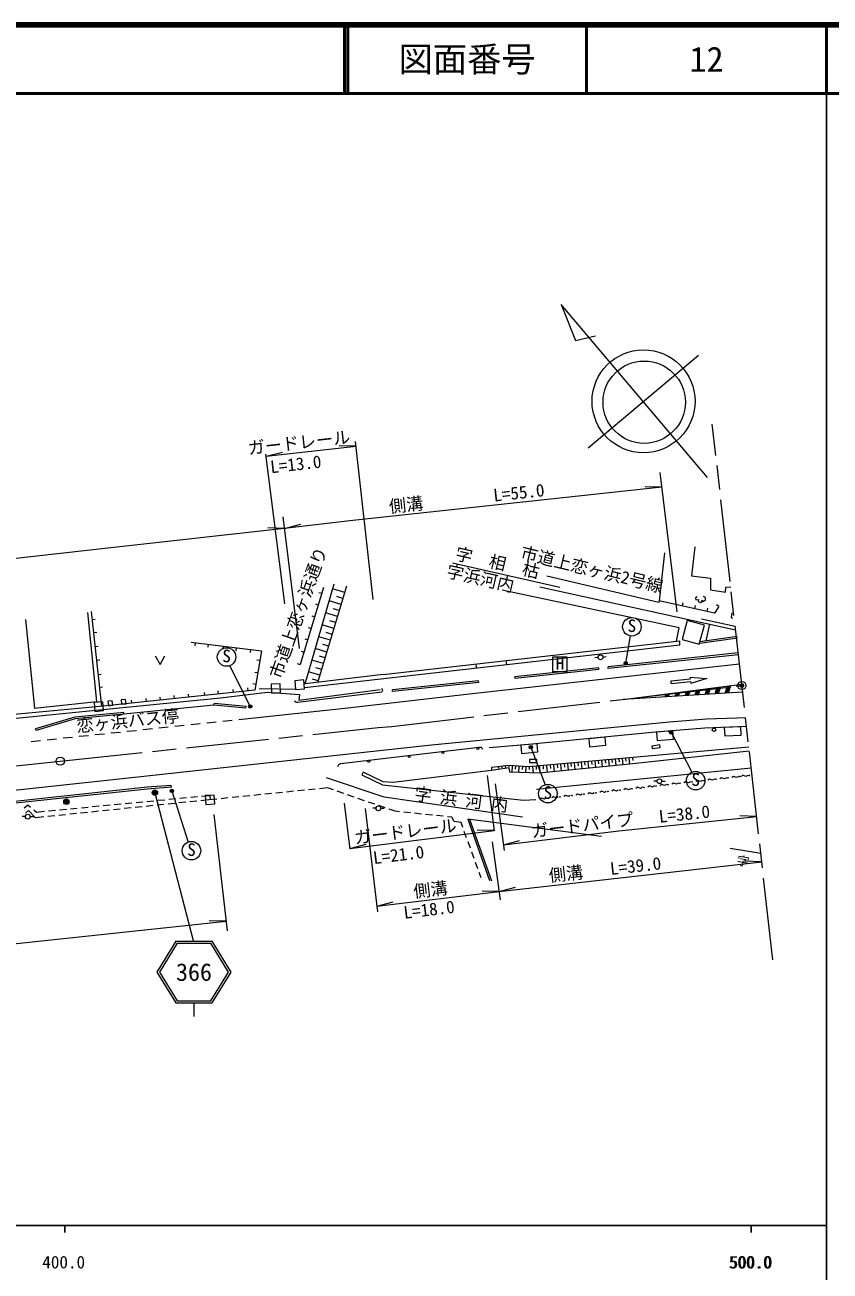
# Model space of a CAD drawing. Units: millimetres at full size, sheet at 1:1000; details may follow other scales. Extents: x 40000 to 680000, y 20000 to 380000.
# Drawn here: x 462198 to 579500, y 198357 to 380000 of the extents above; entities that cross this region are included whole.
import ezdxf
from ezdxf.enums import TextEntityAlignment as Align

# ---------------------------------------------------------------- set-up
doc = ezdxf.new("R2010")
doc.units = ezdxf.units.MM
doc.header["$LTSCALE"] = 1000
doc.header["$PDMODE"] = 32
doc.header["$PDSIZE"] = 500
doc.linetypes.add('CHAIN', pattern=[18.5, 12, -1.5, 3.5, -1.5])
for name, color, linetype, lineweight in [('M-BGD', 7, 'Continuous', 13), ('M-BGD-EXST', 7, 'Continuous', 13), ('M-BMK', 2, 'CHAIN', 13), ('M-BMK-ROW', 30, 'Continuous', 13), ('M-BMK-SRVR', 3, 'Continuous', 13), ('M-STR-HTXT', 7, 'Continuous', 13), ('M-STR-STRC', 7, 'Continuous', 13), ('M-TTL', 2, 'Continuous', 140), ('M-TTL-BAND', 7, 'Continuous', 25), ('M-TTL-LINE', 7, 'Continuous', 50)]:
    doc.layers.add(name, color=color, linetype=linetype, lineweight=lineweight)
for name, color, linetype in [('M-BMK-HTXT', 7, 'Continuous'), ('M-OTRS', 6, 'Continuous'), ('M-TTL-TXT', 7, 'Continuous')]:
    doc.layers.add(name, color=color, linetype=linetype)
doc.styles.add('ＭＳ ゴシック', font='')
doc.styles.get('ＭＳ ゴシック').set_extended_font_data('MS Gothic')

msp = doc.modelspace()

# ---------------------------------------------------------------- hatches: boundary and pattern name
at = {"layer": 'M-BGD-EXST'}
for points in [[(549515, 286832, 0.41421), (549854, 286732, 0.41421), (549954, 287071, 1)], [(494794, 280543, 0.41421), (495133, 280443, 0.41421), (495233, 280783, 1)], [(556111, 276769, 0.41421), (556450, 276669, 0.41421), (556550, 277008, 1)], [(535690, 274600, 0.41421), (536030, 274500, 0.41421), (536130, 274840, 1)], [(483383, 268233, 0.41421), (483722, 268133, 0.41421), (483822, 268472, 1)]]:
    msp.add_hatch(color=256, dxfattribs=at).paths.add_polyline_path(points)
at = {"layer": 'M-STR-STRC'}
for points in [[(563570, 283510), (563074, 283446), (562761, 282513), (563245, 282543)], [(565058, 283700), (564562, 283637), (564215, 282602), (564700, 282632)], [(556130, 282557), (555634, 282494), (555490, 282067), (555975, 282096)], [(557618, 282748), (557122, 282684), (556944, 282156), (557429, 282186)], [(559106, 282938), (558610, 282875), (558398, 282245), (558883, 282275)], [(560594, 283129), (560098, 283065), (559853, 282334), (560337, 282364)], [(562082, 283319), (561586, 283256), (561307, 282424), (561791, 282453)], [(468580, 266984, 1), (467905, 266555, 0.41421), (468457, 266432, 0.41421)], [(481472, 268299, 1), (480798, 267870, 1)]]:
    msp.add_hatch(color=256, dxfattribs=at).paths.add_polyline_path(points)

# ---------------------------------------------------------------- linework, layer by layer
at = {"layer": 'M-BGD'}
for p, q in [((505718, 298021), (502307, 286783)), ((503004, 283948), (507239, 298530)), ((504872, 284174), (509084, 298240)), ((537197, 298086), (565734, 291814)), ((505022, 297280), (505453, 297149)), ((508797, 297282), (507030, 297811)), ((508532, 296398), (507649, 296663)), ((471866, 294514), (473375, 280673)), ((504520, 295625), (504951, 295494)), ((507743, 293762), (506005, 294282)), ((508268, 295515), (506515, 296039)), ((508005, 294638), (507129, 294901)), ((558040, 295762), (557943, 295323)), ((559861, 295360), (559764, 294920)), ((561634, 294968), (561537, 294529)), ((563295, 295204), (562950, 295473)), ((472448, 293327), (472001, 293279)), ((503985, 293862), (504416, 293731)), ((507223, 292024), (505499, 292540)), ((507483, 292893), (506614, 293153)), ((565679, 292297), (560773, 293401)), ((561429, 290201), (561966, 292642)), ((472655, 291433), (472207, 291384)), ((503467, 292156), (503898, 292025)), ((506706, 290301), (504998, 290813)), ((506965, 291162), (506103, 291420)), ((565980, 290875), (560511, 290065)), ((472878, 289388), (472430, 289340)), ((487010, 289511), (487065, 289958)), ((488908, 289280), (488963, 289726)), ((491069, 289016), (491124, 289462)), ((492971, 288784), (493025, 289230)), ((495040, 288531), (495094, 288978)), ((502911, 283430), (557617, 289636)), ((502962, 290492), (503393, 290361)), ((506195, 288592), (504500, 289099)), ((506451, 289446), (505596, 289702)), ((514396, 285326), (557612, 290229)), ((557617, 289636), (557612, 290229)), ((560548, 289817), (560511, 290065)), ((566017, 290627), (560548, 289817)), ((473092, 287419), (472645, 287370)), ((495985, 287463), (496429, 287388)), ((502420, 288706), (502851, 288575)), ((505687, 286897), (504007, 287401)), ((505941, 287745), (505094, 287998)), ((532397, 286775), (532331, 287361)), ((545706, 287781), (545232, 287724)), ((546401, 287865), (546875, 287922)), ((566116, 288451), (547165, 286450)), ((566142, 288202), (547191, 286201)), ((473320, 285331), (472873, 285283)), ((495682, 285668), (496126, 285594)), ((501876, 286914), (502307, 286783)), ((514396, 285326), (503004, 283948)), ((505184, 285217), (503518, 285716)), ((505436, 286057), (504596, 286309)), ((528011, 286278), (527944, 286863)), ((545788, 286275), (533590, 284963)), ((545815, 286026), (533617, 284714)), ((545815, 286026), (545788, 286275)), ((547191, 286201), (547165, 286450)), ((473522, 283476), (473075, 283427)), ((494627, 283375), (494675, 282927)), ((495401, 284005), (495845, 283930)), ((504935, 284384), (504101, 284633)), ((528294, 284399), (515726, 283065)), ((528321, 284150), (515752, 282816)), ((528321, 284150), (528294, 284399)), ((533617, 284714), (533590, 284963)), ((477674, 281578), (477721, 281130)), ((479792, 281802), (479840, 281355)), ((481842, 282020), (481889, 281572)), ((483898, 282238), (483946, 281790)), ((485957, 282456), (486005, 282008)), ((488310, 282705), (488357, 282258)), ((490292, 282915), (490339, 282468)), ((492471, 283146), (492518, 282699)), ((502123, 281579), (513956, 283129)), ((515752, 282816), (515726, 283065)), ((476610, 279548), (476585, 279797)), ((489743, 280857), (476610, 279548)), ((489743, 280857), (489768, 281106)), ((494393, 280386), (489743, 280857)), ((494418, 280635), (489768, 281106)), ((494393, 280386), (494418, 280635)), ((463821, 277176), (463751, 277416)), ((542734, 272482), (542779, 271992)), ((543232, 272527), (543320, 271558)), ((543730, 272573), (543774, 272088)), ((544228, 272618), (544315, 271659)), ((544726, 272663), (544770, 272184)), ((545224, 272708), (545310, 271760)), ((545722, 272753), (545765, 272279)), ((546220, 272799), (546305, 271861)), ((546718, 272844), (546761, 272375)), ((547216, 272889), (547300, 271962)), ((547714, 272934), (547756, 272471)), ((548212, 272979), (548295, 272063)), ((548710, 273025), (548751, 272567)), ((549208, 273070), (549290, 272164)), ((549706, 273115), (549747, 272662)), ((550204, 273160), (550285, 272265)), ((550702, 273205), (550742, 272758)), ((531184, 271866), (531228, 271479)), ((531680, 271923), (531702, 271729)), ((532177, 271979), (532217, 271626)), ((532674, 272036), (532694, 271860)), ((533172, 272022), (533114, 271057)), ((533672, 271991), (533642, 271509)), ((534171, 271961), (534114, 271027)), ((534670, 271930), (534641, 271463)), ((535169, 271900), (535114, 270997)), ((535668, 271886), (535651, 271447)), ((536167, 271920), (536233, 270964)), ((536665, 271955), (536699, 271477)), ((536742, 268609), (568006, 271713)), ((537164, 271989), (537236, 270949)), ((537684, 272026), (537720, 271505)), ((538204, 272071), (538297, 271048)), ((538715, 272117), (538762, 271606)), ((539227, 272164), (539319, 271152)), ((539733, 272210), (539779, 271704)), ((540239, 272256), (540330, 271254)), ((540740, 272301), (540785, 271801)), ((541241, 272347), (541330, 271356)), ((541738, 272392), (541783, 271897)), ((542236, 272437), (542325, 271457)), ((483542, 268879), (483524, 269128)), ((554286, 269758), (553809, 269758)), ((554986, 269758), (555463, 269758)), ((481572, 266975), (482567, 267071)), ((483165, 267128), (484160, 267224)), ((484757, 267281), (485753, 267377)), ((486350, 267435), (487345, 267530)), ((489011, 267038), (487818, 266915)), ((487943, 267588), (489114, 267701)), ((490177, 267156), (489011, 267038)), ((489114, 267701), (489180, 267055)), ((491769, 267318), (490774, 267217)), ((493360, 267480), (492366, 267379)), ((494952, 267641), (493957, 267540)), ((496544, 267803), (495549, 267702)), ((498136, 267965), (497141, 267863)), ((499728, 268126), (498733, 268025)), ((501320, 268288), (500325, 268187)), ((502911, 268449), (501917, 268348)), ((504503, 268611), (503508, 268510)), ((506266, 268790), (505100, 268672)), ((507130, 268491), (506266, 268790)), ((508642, 267968), (507697, 268295)), ((510154, 267446), (509209, 267772)), ((511666, 266923), (510721, 267249)), ((462064, 265862), (462630, 266326)), ((462717, 265508), (462271, 265107)), ((462630, 266326), (463024, 265992)), ((463746, 264431), (462717, 265508)), ((463482, 265605), (463877, 265271)), ((463877, 265271), (465048, 265384)), ((465646, 265442), (466641, 265538)), ((467238, 265595), (468234, 265691)), ((468831, 265748), (469826, 265844)), ((471305, 265211), (470311, 265109)), ((470424, 265902), (471419, 265997)), ((472897, 265376), (471902, 265273)), ((472016, 266055), (473012, 266151)), ((474489, 265540), (473494, 265437)), ((473609, 266208), (474604, 266304)), ((476080, 265704), (475085, 265601)), ((475202, 266362), (476197, 266457)), ((477672, 265868), (476677, 265766)), ((476794, 266515), (477790, 266611)), ((479263, 266032), (478268, 265930)), ((478387, 266668), (479382, 266764)), ((480855, 266197), (479860, 266094)), ((479979, 266821), (480975, 266917)), ((482446, 266361), (481452, 266258)), ((484038, 266525), (483043, 266422)), ((485629, 266689), (484635, 266587)), ((487221, 266853), (486226, 266751)), ((513178, 266400), (512233, 266726)), ((513348, 265810), (512871, 265810)), ((514690, 265877), (513745, 266204)), ((514048, 265810), (514525, 265810)), ((516121, 265382), (515257, 265681)), ((516786, 265313), (516121, 265382)), ((518377, 265147), (517383, 265251)), ((462258, 264598), (461781, 264598)), ((462958, 264598), (463435, 264598)), ((464939, 264555), (463746, 264431)), ((466531, 264719), (465536, 264616)), ((468122, 264883), (467128, 264780)), ((469714, 265047), (468719, 264945)), ((519969, 264982), (518974, 265085)), ((521560, 264816), (520566, 264920)), ((523152, 264651), (522157, 264754)), ((524414, 264519), (523748, 264589)), ((524740, 263877), (524414, 264519)), ((525739, 263742), (524740, 263877)), ((526005, 263010), (525739, 263742)), ((530226, 255213), (527040, 264172)), ((526551, 261506), (526210, 262446)), ((527097, 260002), (526756, 260942)), ((527643, 258499), (527302, 259439)), ((528189, 256995), (527848, 257935)), ((528660, 255698), (528394, 256431))]:
    msp.add_line(p, q, dxfattribs=at)
for points in [[(559808, 303932), (559298, 299708), (562091, 299380), (562079, 297649), (564281, 297327), (564324, 298056), (565027, 298071)], [(555383, 303031), (554586, 296064), (554561, 295818), (538242, 299641)], [(557106, 290172), (557526, 292117), (531707, 297626)], [(560150, 296622), (559912, 296486), (559955, 296215), (560311, 296224), (560285, 295961), (560599, 295834), (560879, 295978), (560879, 296156), (561015, 295970), (561328, 296173), (561362, 296563), (561057, 296664)], [(462276, 293343), (463598, 280426), (472686, 281383), (471360, 294363)], [(563295, 295204), (562679, 294276), (554586, 296064)], [(565182, 294286), (565090, 293684), (565293, 293527)], [(486434, 290035), (496665, 288786), (495694, 283035), (473609, 280694), (454429, 278916), (445795, 277966), (435590, 276809), (429183, 290095)], [(481169, 288051), (481885, 286755), (482600, 288051)], [(354478, 268111), (377452, 270499), (390936, 271900), (423765, 275282), (449264, 277800), (469611, 279825), (490702, 281918), (497516, 282758), (502180, 282411), (502123, 281579)], [(501633, 283111), (496698, 283208), (496332, 283200)], [(501472, 281488), (501643, 281333), (501821, 281286), (501957, 281298), (514204, 282777), (514256, 282868), (514335, 283005), (514261, 283164), (514209, 283276)], [(476585, 279797), (469453, 279087), (463751, 277416)], [(476610, 279548), (469501, 278840), (463821, 277176)], [(567326, 277727), (561244, 277472), (554071, 276900), (535543, 275103), (529826, 274613)], [(507797, 271892), (507908, 272183), (508217, 272331), (522116, 273999), (528366, 274729), (528667, 274719), (528781, 274630), (528850, 274437)], [(567663, 274745), (537763, 272031), (535544, 271877), (532764, 272046), (530190, 271752), (530190, 271325)], [(567731, 274145), (550753, 272313), (537604, 270977), (537094, 270938), (532841, 271065), (532736, 271703), (530190, 271325), (515858, 269578), (514411, 269685), (511499, 271087), (511273, 270696), (514316, 269232), (534824, 267018), (536642, 267074)], [(483524, 269128), (479998, 268871), (455306, 266223), (441147, 264801)], [(483542, 268879), (480020, 268622), (455332, 265974), (441171, 264553)], [(552150, 268872), (551870, 268716), (551429, 268883), (551213, 268712)], [(553899, 269070), (553619, 268914), (553178, 269082), (552963, 268911)], [(555648, 269269), (555368, 269113), (554928, 269280), (554712, 269109)], [(557397, 269467), (557118, 269311), (556677, 269478), (556461, 269308)], [(559146, 269665), (558867, 269509), (558426, 269677), (558210, 269506)], [(560896, 269864), (560616, 269708), (560175, 269875), (559959, 269704)], [(562645, 270062), (562365, 269906), (561924, 270074), (561708, 269903)], [(564394, 270261), (564114, 270105), (563673, 270272), (563457, 270101)], [(566143, 270459), (565863, 270303), (565423, 270470), (565207, 270299)], [(567511, 270614), (567231, 270458), (566790, 270626), (566574, 270455)], [(538157, 267285), (537877, 267129), (537436, 267296), (537220, 267125)], [(539906, 267483), (539626, 267327), (539185, 267495), (538969, 267324)], [(541655, 267681), (541375, 267525), (540934, 267693), (540718, 267522)], [(543404, 267880), (543124, 267724), (542684, 267891), (542468, 267720)], [(545153, 268078), (544873, 267922), (544433, 268090), (544217, 267919)], [(546902, 268277), (546623, 268121), (546182, 268288), (545966, 268117)], [(548651, 268475), (548372, 268319), (547931, 268486), (547715, 268316)], [(550401, 268673), (550121, 268517), (549680, 268685), (549464, 268514)], [(546179, 261696), (526709, 264215), (529861, 255292)]]:
    msp.add_lwpolyline(points, dxfattribs=at)
for points in [[(557930, 290407), (560425, 289722), (561187, 292493), (558691, 293179)], [(498131, 282609), (499429, 282679), (499359, 283977), (498061, 283908)], [(501633, 283111), (502928, 283220), (502820, 284515), (501524, 284406)], [(476277, 280977), (476923, 281046), (476854, 281692), (476208, 281623)], [(472366, 279940), (473662, 280046), (473556, 281342), (472260, 281236)], [(474350, 280773), (474997, 280841), (474928, 281488), (474282, 281419)], [(544450, 274764), (546836, 274996), (546721, 276187), (544334, 275956)], [(554287, 275716), (556677, 275907), (556582, 277101), (554192, 276910)], [(564145, 276395), (566541, 276496), (566491, 277692), (564095, 277592)], [(534534, 273815), (536922, 274029), (536815, 275222), (534427, 275007)], [(553582, 274517), (554765, 274699), (554711, 275052), (553528, 274870)], [(535707, 272501), (536769, 272501), (536769, 272905), (535707, 272905)], [(488547, 266362), (489844, 266444), (489763, 267742), (488465, 267660)]]:
    msp.add_lwpolyline(points, close=True, dxfattribs=at)
for centre, radius in [((546054, 287823), 350), ((562595, 277260), 250), ((528169, 274558), 150), ((512275, 272667), 150), ((518177, 273378), 150), ((523097, 273964), 150), ((567745, 270602), 50), ((552384, 268860), 50), ((554133, 269058), 50), ((554636, 269758), 350), ((555882, 269257), 50), ((557631, 269455), 50), ((559381, 269654), 50), ((561130, 269852), 50), ((562879, 270050), 50), ((564628, 270249), 50), ((566377, 270447), 50), ((538391, 267273), 50), ((540140, 267471), 50), ((541889, 267670), 50), ((543638, 267868), 50), ((545387, 268066), 50), ((547136, 268265), 50), ((548886, 268463), 50), ((550635, 268662), 50), ((513698, 265810), 350), ((462608, 264598), 350)]:
    msp.add_circle(centre, radius, dxfattribs=at)
at = {"layer": 'M-BGD-EXST'}
for p, q in [((549735, 286951), (550424, 290934)), ((541183, 287862), (539083, 287862)), ((539083, 287862), (539083, 285762)), ((541183, 285762), (541183, 287862)), ((495014, 280663), (492072, 286610)), ((539083, 285762), (541183, 285762)), ((556331, 276888), (559340, 271060)), ((535910, 274720), (538011, 269251)), ((483603, 268352), (485978, 260896))]:
    msp.add_line(p, q, dxfattribs=at)
for centre, radius in [((550625, 292269), 1350), ((491573, 287865), 1350), ((549735, 286951), 250), ((495014, 280663), 250), ((556331, 276888), 250), ((535910, 274720), 250), ((559921, 269841), 1350), ((538379, 267952), 1350), ((483603, 268352), 250), ((486458, 259634), 1350)]:
    msp.add_circle(centre, radius, dxfattribs=at)
at = {"layer": 'M-BMK'}
msp.add_line((571169, 243717), (562346, 321799), dxfattribs=at)
msp.add_lwpolyline([(69541, 280941), (138340, 272577), (158982, 270210), (168895, 269162), (228057, 261781), (236957, 260685), (245941, 259591), (253314, 258993), (260467, 258390), (268275, 258028), (280466, 257443), (290706, 257251), (299906, 257294), (307798, 257363), (316863, 257714), (327426, 258321), (345294, 259742), (368077, 262237), (440219, 269761), (467342, 272688), (513649, 277569), (515668, 277758), (566650, 283709)], dxfattribs=at)
at = {"layer": 'M-BMK-ROW'}
for p, q in [((524488, 301616), (540106, 298051)), ((569416, 259237), (564945, 259956))]:
    msp.add_line(p, q, dxfattribs=at)
msp.add_lwpolyline([(534683, 264532), (514553, 267425), (506122, 270239)], dxfattribs=at)
at = {"layer": 'M-BMK-SRVR'}
for p, q in [((561649, 314030), (540337, 339264)), ((540337, 339264), (542423, 333995)), ((542423, 333995), (545340, 334697)), ((544271, 318333), (560314, 331883))]:
    msp.add_line(p, q, dxfattribs=at)
for centre, radius in [((552325, 325135), 7500), ((552420, 325009), 6000), ((566650, 283709), 600), ((467342, 272688), 600)]:
    msp.add_circle(centre, radius, dxfattribs=at)
at = {"layer": 'M-OTRS'}
msp.add_point((566650, 283709), dxfattribs=at)
msp.add_point((566650, 283709), dxfattribs=at)
at = {"layer": 'M-STR-HTXT'}
for p, q in [((497338, 317124), (510436, 318596)), ((510436, 318596), (507982, 318664)), ((512947, 296254), (510359, 319290)), ((500069, 295612), (497301, 317414)), ((497338, 317124), (499716, 317735)), ((557232, 294445), (554743, 314736)), ((555004, 312609), (552550, 312687)), ((502198, 289091), (499825, 308292)), ((500033, 306612), (502410, 307226)), ((500033, 306612), (497579, 306681)), ((529559, 270601), (530566, 262509)), ((530686, 269364), (532008, 259676)), ((508721, 266550), (509544, 259878)), ((511762, 265768), (513561, 250700)), ((489734, 264899), (491675, 247940)), ((568809, 264606), (566356, 264696)), ((509534, 259957), (530558, 262572)), ((530558, 262572), (528103, 262611)), ((509534, 259957), (511904, 260596)), ((530282, 260940), (531446, 252469)), ((531898, 260479), (534270, 261113)), ((531277, 253696), (569553, 258021)), ((569553, 258021), (567099, 258088)), ((531277, 253696), (533654, 254308)), ((513459, 251550), (531277, 253696)), ((531277, 253696), (528823, 253744)), ((513459, 251550), (515832, 252180)), ((491514, 249345), (489060, 249428))]:
    msp.add_line(p, q, dxfattribs=at)
for points in [[(555004, 312609), (509955, 307740), (500033, 306612)], [(500033, 306612), (474733, 303776), (438437, 299686), (411491, 296783), (386722, 294184), (362974, 291626), (352058, 290377)], [(531898, 260479), (548716, 262533), (568809, 264606)], [(352786, 234297), (374340, 236830), (415974, 241322), (460541, 246054), (491514, 249345)]]:
    msp.add_lwpolyline(points, dxfattribs=at)
at = {"layer": 'M-STR-STRC'}
for p, q in [((549350, 281690), (566628, 283901)), ((556328, 284381), (559125, 284669)), ((556369, 283985), (556328, 284381)), ((556369, 283985), (559165, 284274)), ((559096, 284943), (561530, 284717)), ((559096, 284943), (559125, 284669)), ((559165, 284274), (559194, 284000)), ((561530, 284717), (559194, 284000)), ((562761, 282513), (563074, 283446)), ((563245, 282543), (563570, 283510)), ((564215, 282602), (564562, 283637)), ((564700, 282632), (565058, 283700)), ((566758, 282758), (549350, 281690)), ((555490, 282067), (555634, 282494)), ((555975, 282096), (556130, 282557)), ((556944, 282156), (557122, 282684)), ((557429, 282186), (557618, 282748)), ((558398, 282245), (558610, 282875)), ((558883, 282275), (559106, 282938)), ((559853, 282334), (560098, 283065)), ((560337, 282364), (560594, 283129)), ((561307, 282424), (561586, 283256)), ((561791, 282453), (562082, 283319)), ((487745, 278107), (486370, 277974)), ((490073, 278352), (488698, 278219)), ((492401, 278598), (491026, 278464)), ((469121, 276146), (467746, 276012)), ((471449, 276391), (470074, 276257)), ((473777, 276636), (472402, 276503)), ((476105, 276881), (474730, 276748)), ((478433, 277126), (477058, 276993)), ((480761, 277372), (479386, 277238)), ((483089, 277617), (481714, 277483)), ((485417, 277862), (484042, 277729)), ((464465, 275655), (463090, 275522)), ((466793, 275900), (465418, 275767)), ((481135, 268084), (486695, 246557)), ((484191, 246442), (481427, 241942)), ((484359, 246142), (481779, 241942)), ((484191, 246442), (489463, 246442)), ((484359, 246142), (489295, 246142)), ((491875, 241942), (489295, 246142)), ((492227, 241942), (489463, 246442)), ((481427, 241942), (484191, 237442)), ((481779, 241942), (484359, 237742)), ((489295, 237742), (491875, 241942)), ((489463, 237442), (492227, 241942)), ((484191, 237442), (489463, 237442)), ((484359, 237742), (489295, 237742)), ((486827, 237442), (486827, 235442))]:
    msp.add_line(p, q, dxfattribs=at)
for points in [[(566298, 286828), (526532, 282406), (509231, 280408), (493354, 278709)], [(439911, 266209), (477294, 270261), (521424, 275060), (556117, 278411), (561520, 278841), (565895, 279001), (567176, 279052)]]:
    msp.add_lwpolyline(points, dxfattribs=at)
for centre in [(468243, 266769), (481135, 268084)]:
    msp.add_circle(centre, 400, dxfattribs=at)
at = {"layer": 'M-TTL'}
msp.add_line((680000, 380000), (40000, 380000), dxfattribs=at)
at = {"layer": 'M-TTL-BAND'}
for p, q in [((579000, 20000), (579000, 370000)), ((40000, 205000), (579000, 205000)), ((468000, 205000), (468000, 204000)), ((568000, 205000), (568000, 204000))]:
    msp.add_line(p, q, dxfattribs=at)
at = {"layer": 'M-TTL-LINE'}
for p, q in [((508747, 380000), (508747, 370000)), ((509247, 380000), (509247, 370000)), ((543997, 380000), (543997, 370000)), ((579000, 380000), (579000, 370000)), ((40000, 370000), (680000, 370000))]:
    msp.add_line(p, q, dxfattribs=at)

# ---------------------------------------------------------------- texts
at = {"layer": 'M-BGD-EXST', "style": 'ＭＳ ゴシック'}
for p in [(549970, 290976), (490918, 286572), (559266, 268548), (537723, 266660), (485803, 258342)]:
    msp.add_text('S', height=1833, rotation=358.508, dxfattribs=at).set_placement(p, align=Align.BOTTOM_LEFT)
msp.add_text('H', height=1833, dxfattribs=at).set_placement((539536, 285454), align=Align.BOTTOM_LEFT)
at = {"layer": 'M-BMK-HTXT', "style": 'ＭＳ ゴシック'}
for s, height, rotation, p in [('市道上恋ヶ浜通り', 1843, 70.33, (500016, 284365)), ('字\u3000相\u3000枯', 1833, 347.142, (524641, 301581)), ('市道上恋ヶ浜2号線', 1833, 346.281, (534149, 301729)), ('字浜河内', 1833, 347.142, (523373, 299021)), ('恋ヶ浜バス停', 1833, 5.842, (469858, 276364)), ('字 浜 河 内', 1833, 352.672, (518786, 266527)), ('字', 1320, 350.703, (565773, 257223))]:
    msp.add_text(s, height=height, rotation=rotation, dxfattribs=at).set_placement(p, align=Align.BOTTOM_LEFT)
at = {"layer": 'M-STR-HTXT', "style": 'ＭＳ ゴシック'}
for s, rotation, p in [('ガードレール', 6.41, (494829, 316842)), ('L=13.0', 6.41, (498106, 314096)), ('L=55.0', 6.168, (530596, 309971)), ('側溝', 6.168, (515405, 308329)), ('ガードパイプ', 6.962, (536136, 260997)), ('L=38.0', 5.889, (554705, 263151)), ('ガードレール', 7.09, (510362, 260060)), ('L=21.0', 7.09, (513108, 257126)), ('L=39.0', 6.448, (547611, 255542)), ('側溝', 6.448, (538700, 254535)), ('側溝', 6.866, (518975, 252214)), ('L=18.0', 6.866, (517539, 249156))]:
    msp.add_text(s, height=1833, rotation=rotation, dxfattribs=at).set_placement(p, align=Align.BOTTOM_LEFT)
at = {"layer": 'M-STR-STRC', "style": 'ＭＳ ゴシック'}
msp.add_text('366', height=2566, dxfattribs=at).set_placement((486827, 241942), align=Align.MIDDLE_CENTER)
at = {"layer": 'M-TTL-BAND', "style": 'ＭＳ ゴシック'}
for s, p in [('400.0', (467844, 198195)), ('500.0', (567844, 198195)), ('500.0', (568000, 198195))]:
    msp.add_text(s, height=1833, dxfattribs=at).set_placement(p, align=Align.BOTTOM_CENTER)
at = {"layer": 'M-TTL-TXT', "style": 'ＭＳ ゴシック'}
for s, p in [('図面番号', (526622, 375000)), ('12', (561497, 375000))]:
    msp.add_text(s, height=3666, dxfattribs=at).set_placement(p, align=Align.MIDDLE_CENTER)

doc.saveas('drawing.dxf')
